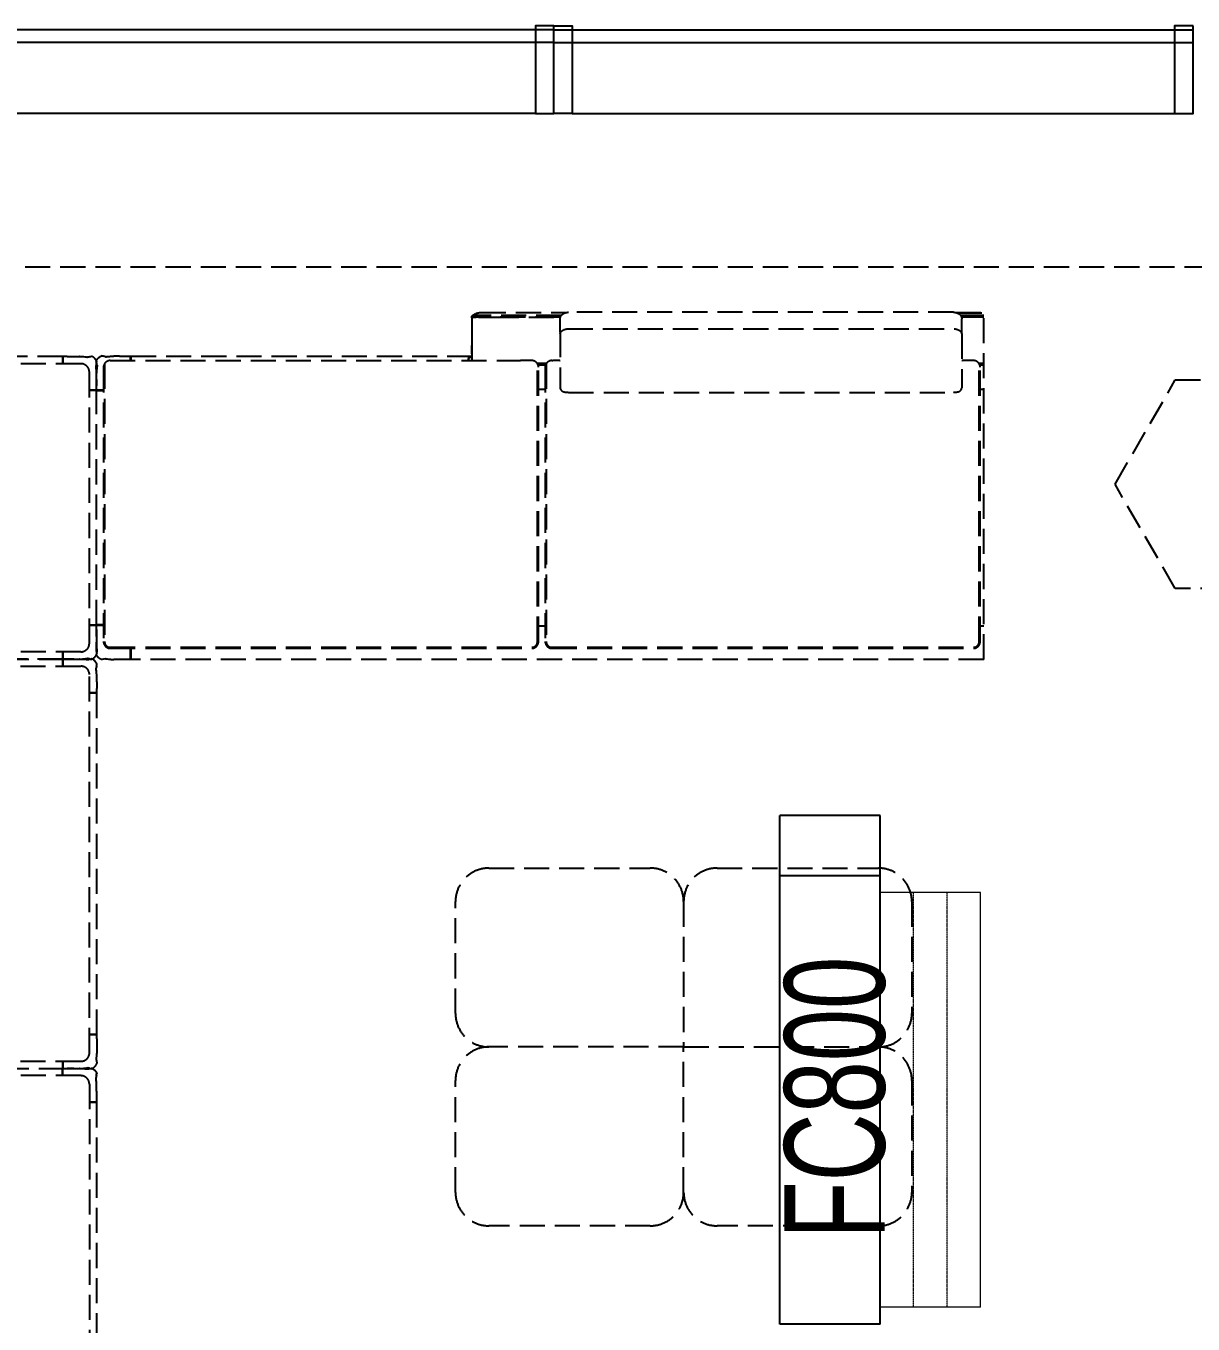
# Model space of a CAD drawing. Extents: x -284868 to 304789, y -137694 to 137894.
# Drawn here: x -76924 to -73437, y 15390 to 19269 of the extents above; entities that cross this region are included whole.
import ezdxf

# ---------------------------------------------------------------- set-up
doc = ezdxf.new("R2010")
doc.units = 0
doc.linetypes.add('DASH', pattern=[0.35, 0.25, -0.1])
doc.linetypes.add('DOTE', pattern=[2.42, 2, -0.2, 0.02, -0.2])
doc.layers.get('0').update_dxf_attribs({"linetype": 'CONTINUOUS'})
for name, color, linetype in [('0-窗', 11, 'CONTINUOUS'), ('M-EQ-AC', 1, 'CONTINUOUS'), ('P-平面家具', 3, 'CONTINUOUS'), ('WIRE-广播线', 220, 'DOTE')]:
    doc.layers.add(name, color=color, linetype=linetype)
doc.layers.add('M-D-AC-DF', color=2, linetype='CONTINUOUS', lineweight=20)
doc.styles.add('L1', font='haiwenrs.shx', dxfattribs={"width": 0.7, "bigfont": 'haiwenhz.shx'})

# ---------------------------------------------------------------- blocks, each defined once
blk = doc.blocks.new('A$C3B8026B3')
for p, q in [((4255, 54450.5), (2455, 54450.5)), ((4365, 54450.5), (6165, 54450.5))]:
    blk.add_line(p, q)
for points in [[(4310, 54712), (4255, 54712), (4255, 54450.5), (4310, 54450.5)], [(4310, 54712), (4365, 54712), (4365, 54450.5), (4310, 54450.5)], [(6220, 54712), (6165, 54712), (6165, 54450.5), (6220, 54450.5)]]:
    blk.add_lwpolyline(points, close=True)
for points in [[(4310, 54700), (2400, 54700)], [(4310, 54700), (6220, 54700)], [(4310, 54662.5), (2400, 54662.5)], [(4310, 54662.5), (6220, 54662.5)]]:
    blk.add_lwpolyline(points)
blk = doc.blocks.new('dsa')
at = {"layer": 'P-平面家具', "linetype": 'DASH', "ltscale": 300}
for p, q in [((-55224.7, -247344.5), (-55224.7, -247339.8)), ((-55224.7, -247344.5), (-55224.7, -247420.9)), ((-55224.7, -247345.3), (-55224.7, -247355.5)), ((-55224.7, -247355.5), (-55224.7, -247395.4)), ((-55211, -247337), (-55211.1, -247337)), ((-54959.3, -247341.9), (-55211.1, -247341.9)), ((-54956.7, -247337), (-55211, -247337)), ((-55209.6, -247328.1), (-55209.6, -247328.1)), ((-55204.7, -247341.9), (-55159.1, -247341.9)), ((-55197.5, -247328.1), (-54942, -247328.1)), ((-55159.1, -247341.9), (-54959.3, -247341.9)), ((-54960.2, -247387.1), (-54960.2, -247347)), ((-53785.2, -247327.4), (-54935.2, -247327.4)), ((-53778.3, -247328.1), (-53694.5, -247328.1)), ((-53774.7, -247329.2), (-53694.5, -247329.2)), ((-53694.5, -247337), (-53763.6, -247337)), ((-53694.5, -247341.9), (-53761, -247341.9)), ((-53694.5, -247341.9), (-53761, -247341.9)), ((-53760.2, -247392.1), (-53760.2, -247347)), ((-53694.5, -248364.8), (-53694.5, -247328.1)), ((-55224.7, -247397.5), (-55224.7, -247421.7)), ((-54960.2, -247387.1), (-54960.2, -247553.1)), ((-54938.1, -247377.3), (-53782.2, -247377.3)), ((-53760.2, -247392.1), (-53760.2, -247553.1)), ((-55224.7, -247420.9), (-55224.7, -247421.7)), ((-55224.7, -247421.7), (-55224.7, -247461.1)), ((-55224.7, -247421.7), (-55224.7, -247426.5)), ((-55224.7, -247451.7), (-55224.7, -247426.5)), ((-56392.3, -247481.2), (-57202.7, -247481.2)), ((-56447.3, -247459.6), (-57147.7, -247459.6)), ((-56447.3, -247459.6), (-56447.3, -247459.7)), ((-56447.3, -247459.7), (-56447.3, -247481.2)), ((-56447.3, -247460.7), (-56447.3, -247460.6)), ((-56446.3, -247460.6), (-56447.3, -247460.6)), ((-56447.3, -247460.7), (-56447.3, -247481.2)), ((-56446.3, -247459.7), (-56446.3, -247459.6)), ((-56433.8, -247459.6), (-56446.3, -247459.6)), ((-56446.3, -247459.7), (-56446.3, -247481.2)), ((-56397.1, -247459.5), (-56397.4, -247459.5)), ((-56322, -247481.4), (-56322, -248312.4)), ((-56305, -247471.9), (-55078.7, -247471.9)), ((-56294.2, -247458.6), (-56294.4, -247458.6)), ((-56257.8, -247458.7), (-56244.2, -247458.7)), ((-56244.2, -247458.8), (-56244.2, -247458.7)), ((-56244.2, -247471.9), (-56244.2, -247458.8)), ((-56242.7, -247459.7), (-56244.2, -247459.7)), ((-56242.7, -247458.7), (-56242.7, -247458.8)), ((-56242.7, -247458.7), (-55224.7, -247458.7)), ((-56242.7, -247471.9), (-56242.7, -247458.8)), ((-56242.7, -247459.8), (-56242.7, -247459.7)), ((-56242.7, -247471.9), (-56242.7, -247459.8)), ((-55234.6, -247471.9), (-55234.6, -247465.7)), ((-55224.7, -247461.1), (-55224.6, -247471.9)), ((-55224.6, -247471.9), (-55224.6, -247471.9)), ((-55070.5, -247471.9), (-55078.7, -247471.9)), ((-55050, -247471.9), (-55070.5, -247471.9)), ((-55047.6, -247471.9), (-55050, -247471.9)), ((-55045, -247471.9), (-55047.6, -247471.9)), ((-55001.5, -247480.7), (-55028.4, -247480.7)), ((-55028, -248311.8), (-55028, -247481.4)), ((-55002, -247481.4), (-55002, -248312.4)), ((-54985, -247471.9), (-54982.4, -247471.9)), ((-54980.1, -247471.9), (-54982.4, -247471.9)), ((-54969.8, -247471.9), (-54980.1, -247471.9)), ((-54961.7, -247471.9), (-54969.8, -247471.9)), ((-54961.7, -247471.9), (-54960.2, -247471.9)), ((-53760.2, -247471.9), (-53758.7, -247471.9)), ((-53750.5, -247471.9), (-53758.7, -247471.9)), ((-53730, -247471.9), (-53750.5, -247471.9)), ((-53727.6, -247471.9), (-53730, -247471.9)), ((-53725, -247471.9), (-53727.6, -247471.9)), ((-53694.5, -247480.7), (-53708.4, -247480.7)), ((-53708, -248311.8), (-53708, -247481.4)), ((-56367.3, -248317.3), (-56367.3, -247506.2)), ((-56345.9, -247510.3), (-56345.9, -247510)), ((-56345.6, -247511), (-56345.6, -247511.2)), ((-56325, -247491.9), (-56325, -248311.8)), ((-55004, -247485.7), (-55026, -247485.7)), ((-55025, -248311.8), (-55025, -247491.9)), ((-55005, -247491.9), (-55005, -248311.8)), ((-53694.9, -247485.7), (-53706, -247485.7)), ((-53705, -248311.8), (-53705, -247491.9)), ((-56345.7, -247560.3), (-56345.7, -247546.7)), ((-56345.7, -247560.2), (-56345.7, -247547.6)), ((-55005, -247558.7), (-55025, -247558.7)), ((-53694.5, -247558.7), (-53705, -247558.7)), ((-56345.8, -247560.2), (-56367.3, -247560.2)), ((-56346.8, -247561.2), (-56367.3, -247561.2)), ((-56345.8, -247561.2), (-56367.3, -247561.2)), ((-56346.8, -247561.2), (-56346.7, -247561.2)), ((-56346.7, -247561.2), (-56346.7, -247560.2)), ((-56345.8, -247560.2), (-56345.7, -247560.2)), ((-56345.7, -247561.2), (-56345.8, -247561.2)), ((-56325, -247560.3), (-56345.7, -247560.3)), ((-56345.7, -247560.3), (-56345.7, -247561.8)), ((-56345.7, -248262.3), (-56345.7, -247561.2)), ((-56325, -247561.8), (-56345.7, -247561.8)), ((-56345.7, -247561.8), (-56325, -247561.8)), ((-56345.7, -248261.8), (-56345.7, -247561.8)), ((-54935.2, -247566.8), (-53785.2, -247566.8)), ((-56345.8, -248262.3), (-56367.3, -248262.3)), ((-56345.8, -248263.3), (-56367.3, -248263.3)), ((-56346.8, -248263.3), (-56367.3, -248263.3)), ((-56346.8, -248263.3), (-56346.7, -248263.3)), ((-56346.7, -248263.3), (-56346.7, -248262.3)), ((-56345.7, -248262.3), (-56345.8, -248262.3)), ((-56345.8, -248263.3), (-56345.7, -248263.3)), ((-56345.7, -248261.8), (-56345.7, -248261.8)), ((-56325, -248261.8), (-56345.7, -248261.8)), ((-56325, -248263.3), (-56345.7, -248263.3)), ((-56345.7, -248263.3), (-56345.7, -248263.3)), ((-56345.7, -248276.8), (-56345.7, -248263.3)), ((-56345.7, -248275.9), (-56345.7, -248263.3)), ((-56344.7, -248261.8), (-56344.7, -248263.3)), ((-55025, -248264.8), (-55005, -248264.8)), ((-53705, -248264.8), (-53694.5, -248264.8)), ((-56345.9, -248313.5), (-56345.9, -248313.3)), ((-56345.6, -248312.3), (-56345.6, -248312.5)), ((-56305, -248328.8), (-55045, -248328.8)), ((-56305, -248331.8), (-55045, -248331.8)), ((-56244.2, -248339.8), (-56244.2, -248331.8)), ((-56242.7, -248339.8), (-56242.7, -248331.8)), ((-56242.7, -248339.8), (-56242.7, -248331.8)), ((-55033.5, -248323.3), (-55030.8, -248325.9)), ((-54985, -248328.8), (-53725, -248328.8)), ((-54985, -248331.8), (-53725, -248331.8)), ((-53713.4, -248323.3), (-53710.8, -248325.9)), ((-56392.3, -248342.3), (-57202.7, -248342.3)), ((-56447, -248363.9), (-57148.1, -248363.9)), ((-57147.7, -248363.9), (-56447.3, -248363.9)), ((-56447.3, -248342.3), (-56447.3, -248363.8)), ((-56447.3, -248342.3), (-56447.3, -248362.8)), ((-56447.3, -248362.8), (-56447.3, -248362.9)), ((-56447.3, -248362.9), (-56446.3, -248362.9)), ((-56447.3, -248363.9), (-56447.3, -248363.8)), ((-56447, -248363.9), (-56447, -248364)), ((-56447, -248385.5), (-56447, -248364)), ((-56447, -248365), (-56447, -248364.9)), ((-56446, -248364.9), (-56447, -248364.9)), ((-56447, -248385.5), (-56447, -248365)), ((-56446.3, -248342.3), (-56446.3, -248363.8)), ((-56446.3, -248363.8), (-56446.3, -248363.9)), ((-56446.3, -248363.9), (-56433.8, -248363.9)), ((-56446, -248364), (-56446, -248363.9)), ((-56433.4, -248363.9), (-56446, -248363.9)), ((-56446, -248385.5), (-56446, -248364)), ((-56397.1, -248364), (-56397.4, -248364)), ((-56396.8, -248363.8), (-56397, -248363.8)), ((-56294.2, -248364.9), (-56294.4, -248364.9)), ((-56244.2, -248364.8), (-56257.8, -248364.8)), ((-56244.2, -248364.8), (-56244.2, -248339.8)), ((-56244.2, -248363.8), (-56242.7, -248363.8)), ((-56244.2, -248364.8), (-56244.2, -248364.8)), ((-56242.7, -248364.8), (-56242.7, -248339.8)), ((-56242.7, -248363.8), (-56242.7, -248339.8)), ((-56242.7, -248363.8), (-56242.7, -248363.8)), ((-56242.7, -248364.8), (-56242.7, -248364.8)), ((-53694.5, -248364.8), (-56242.7, -248364.8)), ((-57203.1, -248385.5), (-56392, -248385.5)), ((-56367, -249540.9), (-56367, -248410.5)), ((-56345.4, -248464.5), (-56345.4, -248451.9)), ((-56345.3, -248415.5), (-56345.3, -248415.3)), ((-56345.5, -248464.5), (-56367, -248464.5)), ((-56346.5, -248464.5), (-56367, -248464.5)), ((-56345.5, -248465.5), (-56367, -248465.5)), ((-56346.5, -248464.5), (-56346.4, -248464.5)), ((-56346.4, -248465.5), (-56346.4, -248464.5)), ((-56345.5, -248464.5), (-56345.4, -248464.5)), ((-56345.4, -248465.5), (-56345.5, -248465.5)), ((-56345.4, -249485.9), (-56345.4, -248465.5)), ((-56346.5, -249485.9), (-56367, -249485.9)), ((-56345.5, -249485.9), (-56367, -249485.9)), ((-56345.5, -249486.9), (-56367, -249486.9)), ((-56346.5, -249485.9), (-56346.4, -249485.9)), ((-56346.4, -249486.9), (-56346.4, -249485.9)), ((-56345.4, -249485.9), (-56345.5, -249485.9)), ((-56345.5, -249486.9), (-56345.4, -249486.9)), ((-56345.4, -249499.5), (-56345.4, -249486.9)), ((-56345.3, -249536.1), (-56345.3, -249535.9)), ((-57203.1, -249565.9), (-56392, -249565.9)), ((-56447, -249586.4), (-56447, -249565.9)), ((-56447, -249587.4), (-56447, -249565.9)), ((-56446, -249587.4), (-56446, -249565.9)), ((-56392.3, -249609.1), (-57202.7, -249609.1)), ((-57148.1, -249587.5), (-56447, -249587.5)), ((-57147.7, -249587.5), (-56447.3, -249587.5)), ((-56447.3, -249587.5), (-56447.3, -249587.5)), ((-56447.3, -249609.1), (-56447.3, -249587.5)), ((-56447.3, -249609.1), (-56447.3, -249588.5)), ((-56447.3, -249588.5), (-56447.3, -249588.5)), ((-56447.3, -249588.5), (-56446.3, -249588.5)), ((-56447, -249586.4), (-56447, -249586.5)), ((-56447, -249586.5), (-56446, -249586.5)), ((-56447, -249587.5), (-56447, -249587.4)), ((-56446.3, -249587.5), (-56446.3, -249587.5)), ((-56446.3, -249609.1), (-56446.3, -249587.5)), ((-56446.3, -249587.5), (-56433.8, -249587.5)), ((-56446, -249587.4), (-56446, -249587.5)), ((-56446, -249587.5), (-56433.4, -249587.5)), ((-56397.1, -249587.4), (-56397.4, -249587.4)), ((-56396.8, -249587.6), (-56397, -249587.6)), ((-56367.3, -249634.1), (-56367.3, -250445.1)), ((-56345.6, -249639.1), (-56345.6, -249638.8)), ((-56345.8, -249688.1), (-56367.3, -249688.1)), ((-56346.8, -249688.1), (-56367.3, -249688.1)), ((-56345.8, -249689.1), (-56367.3, -249689.1)), ((-56346.8, -249688.1), (-56346.7, -249688.1)), ((-56346.7, -249688.1), (-56346.7, -249689.1)), ((-56345.8, -249688.1), (-56345.7, -249688.1)), ((-56345.7, -249689.1), (-56345.8, -249689.1)), ((-56345.7, -249675.5), (-56345.7, -249688.1)), ((-56345.7, -249689.1), (-56345.7, -250390.1))]:
    blk.add_line(p, q, dxfattribs=at)
for points in [[(-55224.7, -247339.8), (-55224.6, -247339.5), (-55224.5, -247339.2), (-55224.4, -247339), (-55224.2, -247338.8)], [(-55224.7, -247344.5), (-55224.7, -247344.4), (-55224.6, -247344.3), (-55224.6, -247344.1), (-55224.5, -247344), (-55224.4, -247343.9), (-55224.2, -247343.8), (-55223.9, -247343.5), (-55223.4, -247343.3), (-55222.7, -247343), (-55221.9, -247342.8), (-55221.3, -247342.7), (-55220.7, -247342.5), (-55219.9, -247342.4), (-55219.1, -247342.3), (-55217.5, -247342.1), (-55216.4, -247342), (-55215.3, -247342), (-55213, -247341.9), (-55211.1, -247341.9)], [(-55224.2, -247338.8), (-55223.4, -247338.1), (-55222.6, -247337.4), (-55221.8, -247336.8), (-55221, -247336.1), (-55220.2, -247335.5), (-55219.4, -247334.9), (-55218.5, -247334.4), (-55217, -247333.5), (-55215.8, -247332.8), (-55214.5, -247332.2), (-55213.3, -247331.6), (-55212, -247331), (-55210.7, -247330.6), (-55209.4, -247330.1), (-55208.2, -247329.7), (-55206.7, -247329.4), (-55205.1, -247329), (-55203.6, -247328.7), (-55202.1, -247328.5), (-55200.7, -247328.3), (-55199.1, -247328.2), (-55197.5, -247328.1), (-55196.6, -247328.1)], [(-55224, -247338.7), (-55223.6, -247338.5), (-55223, -247338.3), (-55222.3, -247338), (-55221.6, -247337.8), (-55220.7, -247337.7), (-55219.9, -247337.5), (-55219.1, -247337.4), (-55218.1, -247337.3), (-55217.2, -247337.2), (-55215.2, -247337.1), (-55213.2, -247337), (-55211.1, -247337)], [(-54960.2, -247347), (-54960.1, -247346.3), (-54960.1, -247345.6), (-54960, -247344.9), (-54959.9, -247344.3), (-54959.8, -247343.6), (-54959.6, -247342.9), (-54959.4, -247342.2), (-54959.2, -247341.6), (-54959, -247341), (-54958.8, -247340.5), (-54958.5, -247339.9), (-54958.2, -247339.4), (-54957.7, -247338.4), (-54957, -247337.4), (-54956.3, -247336.4), (-54955.9, -247335.9), (-54955.5, -247335.5), (-54954.6, -247334.6), (-54953.7, -247333.7), (-54952.7, -247333), (-54951.7, -247332.2), (-54950.7, -247331.6), (-54949.7, -247331), (-54948.6, -247330.4), (-54947.5, -247329.9), (-54946.4, -247329.4), (-54945.3, -247329), (-54944.1, -247328.7), (-54943, -247328.4), (-54941.8, -247328.1), (-54940.6, -247327.9), (-54939.4, -247327.7), (-54938.2, -247327.5), (-54937, -247327.5), (-54935.8, -247327.4), (-54935.2, -247327.4)], [(-53785.2, -247327.4), (-53783.9, -247327.4), (-53782.7, -247327.5), (-53781.5, -247327.6), (-53780.3, -247327.8), (-53779.1, -247328), (-53777.9, -247328.2), (-53776.8, -247328.5), (-53775.6, -247328.8), (-53774.5, -247329.2), (-53773.4, -247329.7), (-53772.3, -247330.2), (-53771.2, -247330.7), (-53770.1, -247331.3), (-53769.1, -247331.9), (-53768.1, -247332.6), (-53767.1, -247333.3), (-53766.2, -247334.1), (-53765.3, -247335), (-53764.8, -247335.5), (-53764.4, -247335.9), (-53764, -247336.4), (-53763.3, -247337.4), (-53762.7, -247338.4), (-53762.1, -247339.4), (-53761.8, -247339.9), (-53761.6, -247340.5), (-53761.3, -247341), (-53761.1, -247341.6), (-53760.9, -247342.2), (-53760.7, -247342.9), (-53760.5, -247343.6), (-53760.4, -247344.3), (-53760.3, -247344.9), (-53760.2, -247345.6), (-53760.2, -247346.3), (-53760.2, -247347)], [(-54960.2, -247392.1), (-54960.1, -247391.3), (-54959.9, -247390.5), (-54959.7, -247389.7), (-54959.4, -247388.9), (-54959.1, -247388.1), (-54958.8, -247387.5), (-54958.4, -247386.9), (-54958, -247386.2), (-54957.7, -247385.8), (-54957.4, -247385.4), (-54957, -247384.9), (-54956.6, -247384.5), (-54956, -247383.8), (-54955.3, -247383.2), (-54954.5, -247382.6), (-54953.8, -247382), (-54953.2, -247381.6), (-54952.7, -247381.3), (-54952.1, -247380.9), (-54951.5, -247380.6), (-54950.3, -247380), (-54949, -247379.4), (-54947.7, -247378.9), (-54946.4, -247378.5), (-54945, -247378.1), (-54943.7, -247377.8), (-54942.3, -247377.6), (-54940.9, -247377.4), (-54939.5, -247377.3), (-54938.1, -247377.3)], [(-53782.2, -247377.3), (-53780.7, -247377.3), (-53779.2, -247377.5), (-53777.8, -247377.6), (-53776.3, -247377.9), (-53774.9, -247378.2), (-53773.5, -247378.6), (-53772.1, -247379.1), (-53770.8, -247379.6), (-53770.2, -247379.9), (-53769.5, -247380.2), (-53768.7, -247380.6), (-53767.9, -247381.1), (-53767.2, -247381.6), (-53766.2, -247382.2), (-53765.4, -247382.9), (-53764.6, -247383.6), (-53763.8, -247384.4), (-53763.1, -247385.1), (-53762.5, -247386), (-53762, -247386.8), (-53761.5, -247387.6), (-53761.1, -247388.5), (-53760.7, -247389.4), (-53760.5, -247390.3), (-53760.3, -247391.2), (-53760.2, -247391.7), (-53760.2, -247392.1)], [(-56414.1, -247459.6), (-56401.8, -247459.5), (-56397.4, -247459.5)], [(-56397.1, -247459.5), (-56395, -247459.5), (-56393.1, -247459.6), (-56391.4, -247459.6), (-56389.8, -247459.7), (-56387, -247459.9), (-56384.6, -247460.1), (-56381.3, -247460.4), (-56377.7, -247460.9), (-56376.2, -247461.1), (-56374.8, -247461.2), (-56374.3, -247461.2), (-56373.8, -247461.2), (-56373.3, -247461.2), (-56373, -247461.2), (-56372.7, -247461.2)], [(-56367.3, -247460.1), (-56363.5, -247459.3), (-56361.2, -247458.9)], [(-56345.5, -247479.1), (-56346.2, -247475.6), (-56346.6, -247473.9)], [(-56346.2, -247481.2), (-56345.5, -247477.4), (-56345, -247475.1)], [(-56344.5, -247484.1), (-56345.2, -247480.6), (-56345.5, -247479.1)], [(-56325.4, -247458.9), (-56328.8, -247458.2), (-56330.6, -247457.9)], [(-56320.3, -247459.9), (-56323.9, -247459.2), (-56325.4, -247458.9)], [(-56318.8, -247460.2), (-56318.5, -247460.3), (-56318.2, -247460.3), (-56317.7, -247460.3), (-56317.2, -247460.3), (-56316.7, -247460.2), (-56315.3, -247460.1), (-56313.8, -247459.9), (-56310.2, -247459.5), (-56306.9, -247459.2), (-56304.5, -247459), (-56301.7, -247458.8), (-56300.1, -247458.7), (-56298.4, -247458.6), (-56296.5, -247458.6), (-56294.4, -247458.6)], [(-56277.3, -247458.7), (-56289.7, -247458.6), (-56294.2, -247458.6)], [(-55224.7, -247459.5), (-55225.7, -247459.6), (-55226.8, -247459.7), (-55227.7, -247459.8), (-55228.6, -247460), (-55229.2, -247460.1), (-55229.8, -247460.2), (-55230.6, -247460.4), (-55231.3, -247460.6), (-55231.9, -247460.9), (-55232.5, -247461.2), (-55233, -247461.5), (-55233.2, -247461.7), (-55233.4, -247461.9), (-55233.7, -247462.2), (-55233.9, -247462.5), (-55234.1, -247462.8), (-55234.2, -247463.1), (-55234.3, -247463.4), (-55234.5, -247463.9), (-55234.5, -247464.3), (-55234.6, -247464.7), (-55234.6, -247465.2), (-55234.6, -247465.7)], [(-55228.8, -247463.1), (-55229.8, -247463.3), (-55230.3, -247463.4), (-55230.7, -247463.6), (-55231.4, -247463.8), (-55232, -247464.1), (-55232.5, -247464.4), (-55232.9, -247464.8), (-55233.2, -247465), (-55233.4, -247465.2), (-55233.5, -247465.4), (-55233.7, -247465.7), (-55234, -247466.2), (-55234.2, -247466.7), (-55234.4, -247467.3), (-55234.5, -247468), (-55234.6, -247468.4), (-55234.6, -247469), (-55234.6, -247470)], [(-55224.7, -247463.6), (-55225.7, -247463.3), (-55226.2, -247463.2), (-55226.6, -247463.1), (-55227.1, -247463.1), (-55227.6, -247463), (-55227.9, -247463)], [(-56345.6, -247511), (-56345.6, -247508.9), (-56345.7, -247507), (-56345.7, -247505.3), (-56345.8, -247503.7), (-56346, -247500.9), (-56346.2, -247498.4), (-56346.6, -247495.2), (-56347, -247491.6), (-56347.2, -247490), (-56347.3, -247488.7), (-56347.3, -247488.2), (-56347.4, -247487.7), (-56347.4, -247487.2), (-56347.3, -247486.9), (-56347.3, -247486.6)], [(-56344.2, -247485.7), (-56344.2, -247485.9), (-56344.2, -247486.3), (-56344.2, -247486.7), (-56344.2, -247487.2), (-56344.2, -247487.8), (-56344.3, -247489.1), (-56344.5, -247490.6), (-56344.9, -247494.3), (-56345.3, -247497.5), (-56345.5, -247499.9), (-56345.7, -247502.7), (-56345.8, -247504.4), (-56345.8, -247506.1), (-56345.9, -247508), (-56345.9, -247510)], [(-56345.8, -247527.2), (-56345.8, -247514.8), (-56345.9, -247510.3)], [(-56345.7, -247528), (-56345.7, -247515.7), (-56345.6, -247511.2)], [(-54960.2, -247553.1), (-54960.1, -247553.9), (-54960.1, -247554.6), (-54959.9, -247555.3), (-54959.8, -247556.1), (-54959.5, -247556.7), (-54959.3, -247557.4), (-54959, -247558.1), (-54958.7, -247558.7), (-54958.4, -247559.1), (-54958.1, -247559.5), (-54957.7, -247560), (-54957.3, -247560.5), (-54956.9, -247560.9), (-54956.5, -247561.4), (-54956.1, -247561.7), (-54955.7, -247562.1), (-54954.9, -247562.7), (-54954.3, -247563.1), (-54953.6, -247563.4), (-54952.8, -247563.8), (-54952.1, -247564.2), (-54951.1, -247564.6), (-54950.1, -247564.9), (-54948.8, -247565.3), (-54947.5, -247565.6), (-54946.1, -247565.9), (-54944.4, -247566.1), (-54942.6, -247566.4), (-54940.8, -247566.5), (-54938.6, -247566.7), (-54936.3, -247566.7), (-54935.2, -247566.8)], [(-53785.2, -247566.8), (-53782.9, -247566.7), (-53780.6, -247566.6), (-53778.8, -247566.5), (-53777, -247566.3), (-53775.2, -247566), (-53773.5, -247565.7), (-53772.2, -247565.4), (-53770.9, -247565.1), (-53769.9, -247564.8), (-53768.9, -247564.4), (-53767.9, -247564), (-53767.1, -247563.6), (-53766.7, -247563.4), (-53766.1, -247563.1), (-53765.4, -247562.7), (-53764.6, -247562.1), (-53764.2, -247561.7), (-53763.8, -247561.4), (-53763.4, -247560.9), (-53763, -247560.5), (-53762.6, -247560), (-53762.2, -247559.5), (-53761.9, -247559.1), (-53761.6, -247558.7), (-53761.3, -247558.1), (-53761, -247557.4), (-53760.8, -247556.7), (-53760.6, -247556.1), (-53760.4, -247555.3), (-53760.3, -247554.6), (-53760.2, -247553.9), (-53760.2, -247553.1)], [(-56345.8, -248296.4), (-56345.8, -248308.7), (-56345.9, -248313.3)], [(-56345.7, -248295.5), (-56345.7, -248307.8), (-56345.6, -248312.3)], [(-56345.6, -248312.5), (-56345.6, -248314.6), (-56345.7, -248316.5), (-56345.7, -248318.2), (-56345.8, -248319.8), (-56346, -248322.7), (-56346.2, -248325.1), (-56346.6, -248328.3), (-56347, -248332), (-56347.2, -248333.5), (-56347.3, -248334.8), (-56347.3, -248335.4), (-56347.4, -248335.9), (-56347.4, -248336.3), (-56347.3, -248336.7), (-56347.3, -248336.9)], [(-56344.2, -248337.9), (-56344.2, -248337.6), (-56344.2, -248337.2), (-56344.2, -248336.8), (-56344.2, -248336.3), (-56344.2, -248335.7), (-56344.3, -248334.4), (-56344.5, -248332.9), (-56344.9, -248329.2), (-56345.3, -248326), (-56345.5, -248323.6), (-56345.7, -248320.8), (-56345.8, -248319.2), (-56345.8, -248317.5), (-56345.9, -248315.6), (-56345.9, -248313.5)], [(-56414.1, -248363.9), (-56401.8, -248364), (-56397.4, -248364)], [(-56413.8, -248363.9), (-56401.5, -248363.8), (-56397, -248363.8)], [(-56397.1, -248364), (-56395, -248364), (-56393.1, -248364), (-56391.4, -248363.9), (-56389.8, -248363.8), (-56387, -248363.6), (-56384.6, -248363.4), (-56381.3, -248363.1), (-56377.7, -248362.6), (-56376.2, -248362.5), (-56374.8, -248362.3), (-56374.3, -248362.3), (-56373.8, -248362.3), (-56373.3, -248362.3), (-56373, -248362.3), (-56372.7, -248362.4)], [(-56396.8, -248363.8), (-56394.7, -248363.8), (-56392.8, -248363.8), (-56391.1, -248363.9), (-56389.5, -248364), (-56386.6, -248364.1), (-56384.2, -248364.4), (-56381, -248364.7), (-56377.3, -248365.2), (-56375.8, -248365.3), (-56374.5, -248365.5), (-56373.9, -248365.5), (-56373.4, -248365.5), (-56373, -248365.5), (-56372.6, -248365.5), (-56372.4, -248365.4)], [(-56367.3, -248363.4), (-56363.5, -248364.2), (-56361.2, -248364.6)], [(-56366.9, -248364.4), (-56363.2, -248363.6), (-56360.9, -248363.2)], [(-56345.5, -248344.5), (-56346.2, -248347.9), (-56346.6, -248349.6)], [(-56346.2, -248342.4), (-56345.5, -248346.1), (-56345, -248348.4)], [(-56344.5, -248339.4), (-56345.2, -248343), (-56345.5, -248344.5)], [(-56325.4, -248364.6), (-56328.8, -248365.3), (-56330.6, -248365.6)], [(-56320.3, -248363.6), (-56323.9, -248364.3), (-56325.4, -248364.6)], [(-56318.8, -248363.3), (-56318.5, -248363.3), (-56318.2, -248363.2), (-56317.7, -248363.2), (-56317.2, -248363.2), (-56316.7, -248363.3), (-56315.3, -248363.4), (-56313.8, -248363.6), (-56310.2, -248364), (-56306.9, -248364.4), (-56304.5, -248364.6), (-56301.7, -248364.8), (-56300.1, -248364.8), (-56298.4, -248364.9), (-56296.5, -248364.9), (-56294.4, -248364.9)], [(-56277.3, -248364.8), (-56289.7, -248364.9), (-56294.2, -248364.9)], [(-56345.3, -248415.3), (-56345.3, -248413.2), (-56345.3, -248411.3), (-56345.4, -248409.6), (-56345.5, -248408), (-56345.7, -248405.1), (-56345.9, -248402.7), (-56346.2, -248399.5), (-56346.7, -248395.8), (-56346.8, -248394.3), (-56347, -248393), (-56347, -248392.4), (-56347, -248391.9), (-56347, -248391.5), (-56347, -248391.1), (-56346.9, -248390.9)], [(-56345.9, -248385.4), (-56345.1, -248381.7), (-56344.7, -248379.4)], [(-56345.4, -248432.3), (-56345.3, -248420), (-56345.3, -248415.5)], [(-56345.3, -249536.1), (-56345.3, -249538.2), (-56345.3, -249540.1), (-56345.4, -249541.8), (-56345.5, -249543.4), (-56345.7, -249546.2), (-56345.9, -249548.7), (-56346.2, -249551.9), (-56346.7, -249555.5), (-56346.8, -249557.1), (-56347, -249558.4), (-56347, -249558.9), (-56347, -249559.4), (-56347, -249559.9), (-56347, -249560.2), (-56346.9, -249560.5)], [(-56345.4, -249519.1), (-56345.3, -249531.4), (-56345.3, -249535.9)], [(-56345.9, -249565.9), (-56345.1, -249569.7), (-56344.7, -249572)], [(-56414.1, -249587.4), (-56401.8, -249587.4), (-56397.4, -249587.4)], [(-56413.8, -249587.5), (-56401.5, -249587.5), (-56397, -249587.6)], [(-56397.1, -249587.4), (-56395, -249587.4), (-56393.1, -249587.4), (-56391.4, -249587.5), (-56389.8, -249587.5), (-56387, -249587.7), (-56384.6, -249587.9), (-56381.3, -249588.3), (-56377.7, -249588.7), (-56376.2, -249588.9), (-56374.8, -249589), (-56374.3, -249589.1), (-56373.8, -249589.1), (-56373.3, -249589.1), (-56373, -249589.1), (-56372.7, -249589)], [(-56396.8, -249587.6), (-56394.7, -249587.6), (-56392.8, -249587.5), (-56391.1, -249587.5), (-56389.5, -249587.4), (-56386.6, -249587.2), (-56384.2, -249587), (-56381, -249586.7), (-56377.3, -249586.2), (-56375.8, -249586), (-56374.5, -249585.9), (-56373.9, -249585.9), (-56373.4, -249585.9), (-56373, -249585.9), (-56372.6, -249585.9), (-56372.4, -249585.9)], [(-56367.3, -249587.9), (-56363.5, -249587.2), (-56361.2, -249586.7)], [(-56366.9, -249587), (-56363.2, -249587.8), (-56360.9, -249588.2)], [(-56345.6, -249638.8), (-56345.6, -249636.8), (-56345.7, -249634.8), (-56345.7, -249633.2), (-56345.8, -249631.5), (-56346, -249628.7), (-56346.2, -249626.3), (-56346.6, -249623.1), (-56347, -249619.4), (-56347.2, -249617.9), (-56347.3, -249616.6), (-56347.3, -249616), (-56347.4, -249615.5), (-56347.4, -249615.1), (-56347.3, -249614.7), (-56347.3, -249614.4)], [(-56346.2, -249609), (-56345.5, -249605.2), (-56345, -249603)], [(-56345.7, -249655.8), (-56345.7, -249643.6), (-56345.6, -249639.1)]]:
    blk.add_lwpolyline(points, dxfattribs=at)
for centre, radius, start, end in [((-56436, -238976.1), 8483.5, 270.01504, 270.1477), ((-56392.3, -247506.2), 25, 0, 90), ((-56400.7, -247307.7), 156, 280.3255, 281.1122), ((-56435.8, -247130.2), 337, 281.162, 281.7394), ((-56361.1, -247459.6), 0.745, 68.192, 100.4619), ((-56016.3, -247549.7), 337, 168.2606, 168.838), ((-56345.8, -247473.8), 0.753, 157.8017, 190.272), ((-56345.8, -247475), 0.745, 349.5381, 21.808), ((-56330.7, -247458.6), 0.753, 79.7281, 112.1983), ((-56305, -247491.9), 20, 89.9975, 179.9975), ((-56290.7, -247307.4), 155.4, 258.9923, 259.5644), ((-56255.7, -238960.4), 8498.3, 269.85462, 269.98633), ((-55228, -247467.5), 4.51, 89.5605, 100.3658), ((-55045, -247491.9), 20, 0.0025, 90.0025), ((-54985, -247491.9), 20, 89.9975, 179.9975), ((-53725, -247491.9), 20, 0.0025, 90.0025), ((-56193.8, -247514.6), 156, 168.8878, 169.6745), ((-56497, -247513.8), 155.4, 10.4356, 11.0077), ((-64844.1, -247548.7), 8498.3, 0.01367, 0.14538), ((-47862.3, -247549.9), 8483.5, 179.85229, 179.98496), ((-64844.1, -248274.8), 8498.3, 359.85462, 359.98633), ((-47862.3, -248273.7), 8483.5, 180.01504, 180.14771), ((-56392.3, -248317.3), 25, 270, 0), ((-56305, -248311.8), 20, 179.998, 270.0019), ((-56305, -248311.8), 17, 179.998, 270.0019), ((-55045, -248311.8), 20, 269.998, 0.0019), ((-55045, -248311.8), 17, 269.998, 0.0019), ((-54985, -248311.8), 20, 179.998, 270.0019), ((-54985, -248311.8), 17, 179.998, 270.0019), ((-53725, -248311.8), 20, 269.998, 0.0019), ((-53725, -248311.8), 17, 269.998, 0.0019), ((-56436, -256847.4), 8483.5, 89.8523, 89.98496), ((-56435.6, -239880.4), 8483.5, 270.01504, 270.1477), ((-56400.7, -248515.9), 156, 78.8878, 79.6745), ((-56400.3, -248211.9), 156, 280.3255, 281.1122), ((-56435.8, -248693.4), 337, 78.2606, 78.838), ((-56435.5, -248034.4), 337, 281.162, 281.7394), ((-56361.1, -248363.9), 0.745, 259.5381, 291.808), ((-56360.8, -248363.9), 0.745, 68.192, 100.4619), ((-56193.8, -248309), 156, 190.3255, 191.1122), ((-56016.3, -248273.8), 337, 191.162, 191.7394), ((-56345.8, -248349.8), 0.753, 169.7281, 202.1983), ((-56345.8, -248348.5), 0.745, 338.192, 10.4619), ((-56497, -248309.7), 155.4, 348.9923, 349.5644), ((-56330.7, -248364.9), 0.753, 247.8017, 280.272), ((-56290.7, -248516.1), 155.4, 100.4356, 101.0077), ((-56255.7, -256863.2), 8498.3, 90.01367, 90.14538), ((-56392, -248410.5), 25, 0, 90), ((-56193.4, -248418.8), 156, 168.8878, 169.6745), ((-56015.9, -248454), 337, 168.2606, 168.838), ((-56345.4, -248379.3), 0.745, 349.5381, 21.808), ((-47861.9, -248454.1), 8483.5, 179.85229, 179.98496), ((-47861.9, -249497.2), 8483.5, 180.01504, 180.1477), ((-56392, -249540.9), 25, 270, 0), ((-56193.4, -249532.5), 156, 190.3255, 191.1122), ((-56015.9, -249497.4), 337, 191.162, 191.7394), ((-56345.4, -249572.1), 0.745, 338.192, 10.4619), ((-56436, -241104), 8483.5, 270.01504, 270.1477), ((-56435.6, -258071), 8483.5, 89.85229, 89.98496), ((-56392.3, -249634.1), 25, 360, 90), ((-56400.7, -249435.5), 156, 280.3255, 281.1122), ((-56400.3, -249739.4), 156, 78.8878, 79.6745), ((-56435.8, -249258), 337, 281.162, 281.7394), ((-56435.5, -249916.9), 337, 78.2606, 78.838), ((-56361.1, -249587.5), 0.745, 68.192, 100.4619), ((-56360.8, -249587.5), 0.745, 259.5381, 291.808), ((-56193.8, -249642.4), 156, 168.8878, 169.6745), ((-56016.3, -249677.6), 337, 168.2606, 168.838), ((-56345.8, -249602.8), 0.745, 349.5381, 21.808), ((-47862.3, -249677.7), 8483.5, 179.85229, 179.98496)]:
    blk.add_arc(centre, radius, start, end, dxfattribs=at)
for centre, major_axis, start_param, end_param in [((-56448.8, -247568.1), (96.9, 103.5), -0.014434, 0.168078), ((-56454.2, -247562.7), (103.5, 96.9), -0.168078, 0.014434), ((-56448.8, -248255.4), (96.9, -103.5), -0.168078, 0.014434), ((-56448.5, -248472.4), (-96.9, -103.5), 3.127158, 3.30967), ((-56454.2, -248260.8), (103.5, -96.9), -0.014434, 0.168078), ((-56453.9, -248467), (-103.5, -96.9), 2.973515, 3.156027), ((-56453.9, -249484.4), (-103.5, 96.9), 3.127158, 3.30967), ((-56448.5, -249479), (-96.9, 103.5), 2.973515, 3.156027)]:
    blk.add_ellipse(centre, major_axis=major_axis, ratio=0.435591, start_param=start_param, end_param=end_param, dxfattribs=at)
at = {"layer": 'P-平面家具', "linetype": 'DASH', "ltscale": 300, "extrusion": (0, 0, -1)}
for centre, major_axis, ratio, start_param, end_param in [((-56242.4, -247556.4), (-98.6, 91.6), 0.448667, -0.16721, 0.01671), ((-56250.6, -247559.1), (-89.1, 95.7), 0.455148, -0.016381, 0.170222), ((-56245.3, -248269.6), (95.7, 89.1), 0.455148, 3.125212, 3.311815), ((-56248, -248261.5), (91.6, 98.6), 0.448667, 2.974382, 3.158303), ((-56448.8, -249695.9), (96.9, 103.5), 0.435591, -0.168078, 0.014434), ((-56454.2, -249690.6), (103.5, 96.9), 0.435591, -0.014434, 0.168078)]:
    blk.add_ellipse(centre, major_axis=major_axis, ratio=ratio, start_param=start_param, end_param=end_param, dxfattribs=at)
blk = doc.blocks.new('fc800')
at = {"layer": 'M-D-AC-DF'}
for p, q in [((139863.8, -1239515.6), (139863.8, -1239215.6)), ((141103.8, -1239515.6), (141103.8, -1239215.6)), ((139863.8, -1239515.6), (141103.8, -1239515.6))]:
    blk.add_line(p, q, dxfattribs=at)
at = {"layer": 'M-D-AC-DF', "linetype": 'DASH'}
for p, q in [((139863.8, -1239315.6), (141103.8, -1239315.6)), ((139863.8, -1239415.6), (141103.8, -1239415.6))]:
    blk.add_line(p, q, dxfattribs=at)
at = {"layer": 'M-EQ-AC'}
for p, q in [((139813.8, -1239215.6), (139813.8, -1238915.6)), ((139813.8, -1238915.6), (141333.8, -1238915.6)), ((141153.8, -1239215.6), (141153.8, -1238915.6)), ((141333.8, -1239215.6), (141333.8, -1238915.6)), ((139813.8, -1239215.6), (141333.8, -1239215.6))]:
    blk.add_line(p, q, dxfattribs=at)
at = {"layer": 'M-EQ-AC', "color": 3, "style": 'L1', "width": 0.7}
blk.add_text('FC800', height=300, dxfattribs=at).set_placement((140068.8, -1239229.1))
blk = doc.blocks.new('A$C24667FCE')
at = {"layer": 'M-EQ-AC', "rotation": 90}
blk.add_blockref('fc800', (-1261130.7, -112731.5), dxfattribs=at)

msp = doc.modelspace()

# ---------------------------------------------------------------- linework, layer by layer
at = {"layer": 'P-平面家具', "linetype": 'DASH', "ltscale": 300}
for p, q in [((-73669.5, 17899.4), (-73489.5, 18211.2)), ((-73489.5, 18211.2), (-73129.5, 18211.2)), ((-73489.5, 17587.7), (-73669.5, 17899.4)), ((-73129.5, 17587.7), (-73489.5, 17587.7))]:
    msp.add_line(p, q, dxfattribs=at)
at = {"layer": 'P-平面家具', "color": 251, "linetype": 'DASH', "ltscale": 300}
for p, q in [((-74958.9, 16652.3), (-74958.9, 16217.8)), ((-74958.9, 16652.3), (-74958.9, 16217.8)), ((-74958.9, 16217.8), (-75540.9, 16217.8)), ((-74958.9, 16217.8), (-75540.9, 16217.8)), ((-74958.9, 16217.8), (-74376.9, 16217.8)), ((-74958.9, 15783.2), (-74958.9, 16217.8)), ((-74958.9, 16217.8), (-74376.9, 16217.8)), ((-74958.9, 15783.2), (-74958.9, 16217.8))]:
    msp.add_line(p, q, dxfattribs=at)
msp.add_lwpolyline([(-77867, 17666.4), (-77867, 18449.4, -0.414214), (-77767, 18549.4), (-72387, 18549.4, -0.414214), (-72287, 18449.4), (-72287, 13979.3, -0.414214), (-72387, 13879.3), (-77767, 13879.3, -0.414214), (-77867, 13979.3), (-77867, 16266.4)], format="xyb", dxfattribs=at)
at = {"layer": 'P-平面家具', "linetype": 'DASH', "ltscale": 300}
msp.add_lwpolyline([(-74958.9, 15783.2, -0.414214), (-75058.9, 15683.2), (-75540.9, 15683.2, -0.414214), (-75640.9, 15783.2), (-75640.9, 16117.8, -0.414214), (-75540.9, 16217.8, -0.414214), (-75640.9, 16317.8), (-75640.9, 16652.3, -0.414214), (-75540.9, 16752.3), (-75058.9, 16752.3, -0.414207), (-74958.9, 16652.3, -0.414207), (-74858.9, 16752.3), (-74376.9, 16752.3, -0.414214), (-74276.9, 16652.3), (-74276.9, 16317.8, -0.414214), (-74376.9, 16217.8, -0.414214), (-74276.9, 16117.8), (-74276.9, 15783.2, -0.414214), (-74376.9, 15683.2), (-74858.9, 15683.2, -0.414214), (-74958.9, 15783.2, 0.414214)], format="xyb", dxfattribs=at)

# ---------------------------------------------------------------- block references
at = {"layer": '0-窗'}
msp.add_blockref('A$C3B8026B3', (-79656.6, -35442.7), dxfattribs=at)
at = {"layer": 'P-平面家具', "linetype": 'DASH', "ltscale": 300}
msp.add_blockref('dsa', (-20367.7, 265741.1), dxfattribs=at)
at = {"layer": 'WIRE-广播线'}
msp.add_blockref('A$C24667FCE', (-52456.6, -11692.7), dxfattribs=at)

doc.saveas('drawing.dxf')
